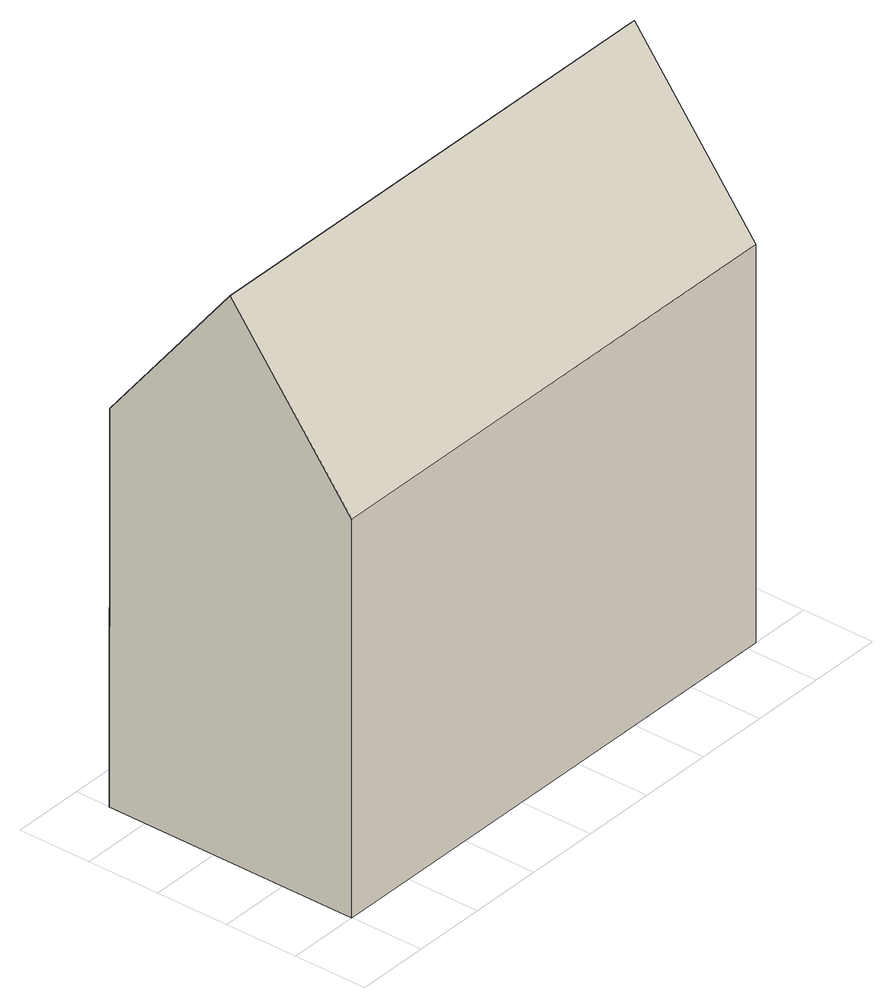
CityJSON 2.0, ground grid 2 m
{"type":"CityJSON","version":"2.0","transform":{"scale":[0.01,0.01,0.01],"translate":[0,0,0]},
"CityObjects":{
"building1":{"type":"Building","geometry":[{"type":"Solid","lod":"2","boundaries":[[[[0,1,2,3]],[[4,5,2,1]],[[6,7,8,9]],[[2,5,6,9,3]],[[9,8,0,3]],[[7,4,1,0,8]],[[6,5,4,7]]]]}]}
},
"vertices":[
[0,0,0],[0,704,0],[1431,704,0],[1431,0,0],[0,703,1079],[1431,703,1079],[1431,352,1535],[0,352,1535],[0,0,1079],[1431,0,1079]
]}
